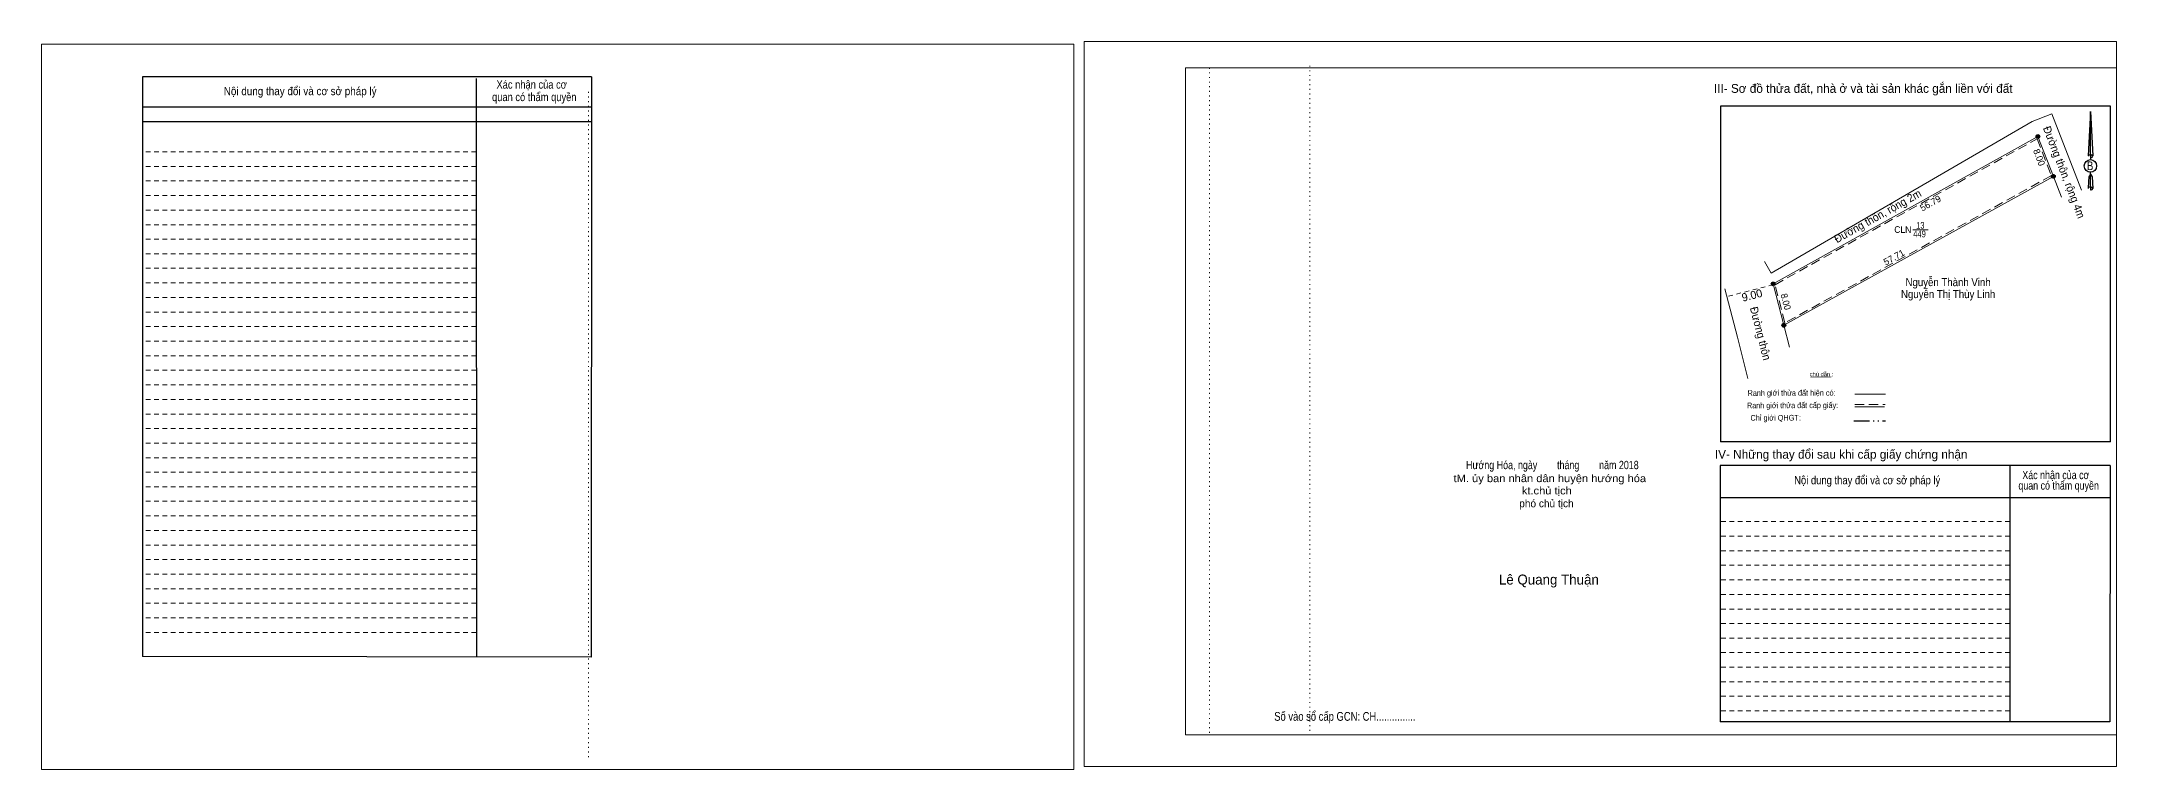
# Model space of a CAD drawing. Header units: metres. Extents: x 547974 to 548723, y 1837731 to 1837934.
# Drawn here: x 548334.3 to 548723.3, y 1837747.2 to 1837883.6 of the extents above; entities that cross this region are included whole.
import ezdxf
from ezdxf.enums import TextEntityAlignment as Align

# ---------------------------------------------------------------- set-up
doc = ezdxf.new("R2010")
doc.units = ezdxf.units.M
doc.header["$LTSCALE"] = 0.58
for name, pattern in [('DASH_DOUBLE_DOT', [9.2, 5, -1.2, 0.3, -1.2, 0.3, -1.2]), ('DOTTED', [1.5, 0.3, -1.2]), ('MEDIUM_DASHED', [4.5, 3, -1.5]), ('SHORT_DASHED', [2.7, 1.5, -1.2])]:
    doc.linetypes.add(name, pattern=pattern)
for name, color, linetype, lineweight in [('18', 7, 'Continuous', 25), ('28', 7, 'SHORT_DASHED', 13), ('3', 7, 'Continuous', 13), ('5', 7, 'DASH_DOUBLE_DOT', 25), ('55', 7, 'Continuous', 13), ('7', 7, 'Continuous', 13), ('8', 7, 'Continuous', 13)]:
    doc.layers.add(name, color=color, linetype=linetype, lineweight=lineweight)

msp = doc.modelspace()

# ---------------------------------------------------------------- hatches: boundary and pattern name
at = {"layer": '8'}
for points in [[(548708.9001, 1837865.77, 1), (548708.1999, 1837865.77, 1)], [(548711.7901, 1837858.31, 1), (548711.0899, 1837858.31, 1)], [(548659.2701, 1837838.16, 1), (548658.5699, 1837838.16, 1)], [(548661.2701, 1837830.41, 1), (548660.5699, 1837830.41, 1)], [(548661.2701, 1837830.41, 1), (548660.5699, 1837830.41, 1)]]:
    msp.add_hatch(color=256, dxfattribs=at).paths.add_polyline_path(points)

# ---------------------------------------------------------------- linework, layer by layer
at = {"layer": '18'}
for p, q in [((548718.38, 1837870.46), (548718.83, 1837862.13)), ((548718.38, 1837870.46), (548718.83, 1837862.13)), ((548718.38, 1837870.46), (548718.83, 1837862.13)), ((548718.02, 1837863.4), (548717.98, 1837862.14)), ((548718.38, 1837862.37), (548718.38, 1837862.07)), ((548718.38, 1837862.07), (548718.38, 1837861.84)), ((548718.38, 1837861.84), (548718.38, 1837861.51)), ((548718.38, 1837861.84), (548718.38, 1837861.51)), ((548718.38, 1837861.84), (548718.38, 1837861.51)), ((548718.83, 1837862.13), (548718.83, 1837862.14)), ((548718.38, 1837858.7), (548718.38, 1837859.06)), ((548718.38, 1837858.7), (548718.38, 1837859.06)), ((548718.38, 1837858.7), (548718.38, 1837859.06)), ((548718.38, 1837858.7), (548718.71, 1837858.24)), ((548718.38, 1837858.7), (548718.71, 1837858.24)), ((548718.38, 1837858.7), (548718.71, 1837858.24)), ((548718.71, 1837858.24), (548718.83, 1837856.06)), ((548718.71, 1837858.24), (548718.83, 1837856.06)), ((548718.71, 1837858.24), (548718.83, 1837856.06)), ((548718.38, 1837856.33), (548718.38, 1837856.02)), ((548718.38, 1837856.02), (548718.38, 1837855.77)), ((548718.83, 1837856.06), (548718.83, 1837856.07))]:
    msp.add_line(p, q, dxfattribs=at)
for points in [[(548718.38, 1837862.37), (548718.38, 1837870.46), (548718.02, 1837863.4)], [(548718.38, 1837856.33), (548718.38, 1837858.7), (548718.11, 1837858.24), (548718.02, 1837857.35), (548717.98, 1837856.07)]]:
    msp.add_lwpolyline(points, dxfattribs=at)
msp.add_ellipse((548718.3947, 1837860.2677), major_axis=(0, 1.1864), ratio=0.983453, dxfattribs=at)
for centre, start_param, end_param in [((548718.3952, 1837862.0959), 1.57079633, 3.07445202), ((548718.3952, 1837862.0959), 0.06714063, 1.57079633), ((548718.3952, 1837862.0959), 4.71238898, 6.28318531), ((548718.3952, 1837856.0406), 2.49106941, 3.07427841), ((548718.3952, 1837856.0406), 1.57079633, 2.49106941), ((548718.3952, 1837856.0406), 0.06714063, 1.57079633), ((548718.3952, 1837856.0406), 4.71238898, 6.28318531)]:
    msp.add_ellipse(centre, major_axis=(0.4277, 0), ratio=0.655448, start_param=start_param, end_param=end_param, dxfattribs=at)
at = {"layer": '28', "linetype": 'Continuous', "lineweight": 25}
for p, q in [((548437.38, 1837876.94), (548353.21, 1837876.94)), ((548415.8, 1837876.65), (548415.84, 1837768.33)), ((548437.38, 1837876.94), (548437.31, 1837768.25)), ((548437.38, 1837871.26), (548353.32, 1837871.26)), ((548437.38, 1837871.26), (548353.32, 1837871.26)), ((548437.38, 1837868.53), (548353.32, 1837868.53)), ((548722.14, 1837808.6), (548649.02, 1837808.6)), ((548703.26, 1837804.15), (548703.3, 1837756.16)), ((548722.07, 1837804.15), (548722.04, 1837756.16)), ((548722.04, 1837798.06), (548648.98, 1837798.06)), ((548437.31, 1837768.25), (548353.21, 1837768.37)), ((548722.04, 1837756.16), (548648.98, 1837756.16))]:
    msp.add_line(p, q, dxfattribs=at)
at = {"layer": '28'}
for p, q in [((548415.8, 1837862.92), (548353.21, 1837862.92)), ((548415.8, 1837860.17), (548353.21, 1837860.17)), ((548415.8, 1837857.47), (548353.21, 1837857.47)), ((548415.8, 1837854.7), (548353.21, 1837854.7)), ((548415.8, 1837851.99), (548353.21, 1837851.99)), ((548415.8, 1837849.25), (548353.21, 1837849.25)), ((548415.8, 1837846.53), (548353.21, 1837846.53)), ((548415.8, 1837843.81), (548353.21, 1837843.81)), ((548415.8, 1837841.08), (548353.21, 1837841.08)), ((548415.8, 1837838.35), (548353.21, 1837838.35)), ((548415.8, 1837835.63), (548353.21, 1837835.63)), ((548415.8, 1837832.89), (548353.21, 1837832.89)), ((548415.8, 1837830.19), (548353.21, 1837830.19)), ((548415.8, 1837827.46), (548353.21, 1837827.46)), ((548415.8, 1837824.71), (548353.21, 1837824.71)), ((548415.8, 1837822.01), (548353.21, 1837822.01)), ((548415.8, 1837819.25), (548353.21, 1837819.25)), ((548415.8, 1837816.53), (548353.21, 1837816.53)), ((548415.8, 1837813.79), (548353.21, 1837813.79)), ((548415.8, 1837811.07), (548353.21, 1837811.07)), ((548415.8, 1837808.33), (548353.21, 1837808.33)), ((548415.8, 1837805.61), (548353.21, 1837805.61)), ((548415.8, 1837802.89), (548353.21, 1837802.89)), ((548415.8, 1837800.15), (548353.21, 1837800.15)), ((548415.8, 1837797.45), (548353.21, 1837797.45)), ((548415.8, 1837794.69), (548353.21, 1837794.69)), ((548415.8, 1837792), (548353.21, 1837792)), ((548703.29, 1837793.65), (548648.98, 1837793.65)), ((548415.8, 1837789.24), (548353.21, 1837789.24)), ((548703.29, 1837790.91), (548648.98, 1837790.91)), ((548703.29, 1837788.17), (548648.98, 1837788.17)), ((548415.8, 1837786.53), (548353.21, 1837786.53)), ((548415.8, 1837783.79), (548353.21, 1837783.79)), ((548703.29, 1837785.46), (548648.98, 1837785.46)), ((548415.8, 1837781.05), (548353.21, 1837781.05)), ((548703.29, 1837782.73), (548648.98, 1837782.73)), ((548703.29, 1837779.99), (548648.98, 1837779.99)), ((548415.8, 1837778.33), (548353.21, 1837778.33)), ((548415.8, 1837775.6), (548353.21, 1837775.6)), ((548703.29, 1837777.24), (548648.98, 1837777.24)), ((548415.8, 1837772.86), (548353.21, 1837772.86)), ((548703.3, 1837774.53), (548648.98, 1837774.53)), ((548703.3, 1837771.82), (548648.98, 1837771.82)), ((548703.3, 1837769.09), (548648.98, 1837769.09)), ((548703.3, 1837766.36), (548648.98, 1837766.36)), ((548703.3, 1837763.62), (548648.98, 1837763.62)), ((548703.3, 1837760.91), (548648.98, 1837760.91)), ((548703.3, 1837758.19), (548648.98, 1837758.19))]:
    msp.add_line(p, q, dxfattribs=at)
at = {"layer": '28', "linetype": 'Continuous', "lineweight": 25}
for points in [[(548437.38, 1837876.94), (548353.21, 1837876.94), (548353.21, 1837768.37)], [(548722.14, 1837808.6), (548722.14, 1837871.43), (548649.02, 1837871.43), (548649.02, 1837808.6)], [(548722.07, 1837804.15), (548648.98, 1837804.15), (548648.98, 1837756.16)]]:
    msp.add_lwpolyline(points, dxfattribs=at)
at = {"layer": '3'}
for p, q in [((548548.72, 1837878.65), (548723.28, 1837878.65)), ((548548.72, 1837753.7), (548548.72, 1837878.65)), ((548723.28, 1837878.65), (548723.28, 1837752.65)), ((548548.72, 1837753.7), (548723.28, 1837753.7))]:
    msp.add_line(p, q, dxfattribs=at)
at = {"layer": '3', "linetype": 'DOTTED'}
for p, q in [((548553.24, 1837878.65), (548553.24, 1837753.7)), ((548572.08, 1837879.03), (548572.08, 1837754.06)), ((548436.83, 1837874.11), (548436.83, 1837749.16))]:
    msp.add_line(p, q, dxfattribs=at)
at = {"layer": '3'}
for points in [[(548334.29, 1837747.21), (548527.82, 1837747.21), (548527.82, 1837883.05), (548334.29, 1837883.05)], [(548334.29, 1837883.05), (548527.82, 1837883.05), (548527.82, 1837747.21), (548334.29, 1837747.21)], [(548334.29, 1837747.21), (548527.82, 1837747.21), (548527.82, 1837883.05), (548334.29, 1837883.05)], [(548529.74, 1837747.77), (548723.28, 1837747.77), (548723.28, 1837883.56), (548529.74, 1837883.56)]]:
    msp.add_lwpolyline(points, close=True, dxfattribs=at)
msp.add_lwpolyline([(548555.78, 1837878.65), (548723.28, 1837878.65), (548723.28, 1837753.7), (548555.78, 1837753.7)], dxfattribs=at)
at = {"layer": '5'}
msp.add_line((548674.07, 1837812.52), (548679.96, 1837812.52), dxfattribs=at)
at = {"layer": '55'}
for p, q in [((548674.2, 1837817.48), (548679.96, 1837817.48)), ((548674.25, 1837815.16), (548679.77, 1837815.16)), ((548674.25, 1837815.16), (548679.77, 1837815.16))]:
    msp.add_line(p, q, dxfattribs=at)
at = {"layer": '55', "linetype": 'MEDIUM_DASHED'}
msp.add_line((548674.24, 1837815.56), (548679.89, 1837815.56), dxfattribs=at)
at = {"layer": '7'}
msp.add_line((548665.97, 1837820.71), (548669.77, 1837820.77), dxfattribs=at)
at = {"layer": '8'}
for p, q in [((548707.47, 1837868.57), (548711.18, 1837870.01)), ((548711.18, 1837870.01), (548716.74, 1837855.71)), ((548658.54, 1837840.16), (548707.47, 1837868.57)), ((548711.44, 1837858.31), (548712.96, 1837854.39)), ((548685.11, 1837848.29), (548688, 1837848.29)), ((548657.3, 1837842.35), (548658.54, 1837840.16)), ((548660.92, 1837830.41), (548661.96, 1837826.34))]:
    msp.add_line(p, q, dxfattribs=at)
at = {"layer": '8', "linetype": 'SHORT_DASHED'}
msp.add_line((548658.95, 1837838.03), (548650.25, 1837835.79), dxfattribs=at)
at = {"layer": '8'}
for points in [[(548660.92, 1837830.41), (548658.92, 1837838.16), (548708.55, 1837865.77), (548711.44, 1837858.31)], [(548708.55, 1837865.77), (548711.44, 1837858.31), (548660.92, 1837830.41), (548658.92, 1837838.16)]]:
    msp.add_lwpolyline(points, close=True, dxfattribs=at)
at = {"layer": '8', "linetype": 'MEDIUM_DASHED'}
msp.add_lwpolyline([(548661.11, 1837830.86), (548659.27, 1837838.01), (548708.39, 1837865.34), (548711.07, 1837858.45)], close=True, dxfattribs=at)
at = {"layer": '8'}
msp.add_lwpolyline([(548649.88, 1837837.21), (548652.21, 1837828.16), (548654.19, 1837820.45)], dxfattribs=at)
at = {"layer": '8', "lineweight": 25}
for centre in [(548708.55, 1837865.77), (548711.44, 1837858.31), (548658.92, 1837838.16), (548660.92, 1837830.41), (548660.92, 1837830.41)]:
    msp.add_circle(centre, 0.3501, dxfattribs=at)

# ---------------------------------------------------------------- texts
at = {"layer": '18'}
for s, height, width, p in [('B', 1.629, 0.85, (548718.325, 1837859.47)), ('Hướng Hóa, ngày        tháng        năm 2018', 1.56, 0.8, (548617.53, 1837803.46)), ('tM. ủy ban nhân dân huyện hướng hóa', 1.415, 1.1, (548617.05, 1837801.03)), ('kt.chủ tịch', 1.415, 1.1, (548616.48, 1837798.73)), ('Số vào sổ cấp GCN: CH...............', 1.65, 0.8, (548578.625, 1837756.33))]:
    msp.add_text(s, height=height, dxfattribs=dict(at, width=width)).set_placement(p, align=Align.CENTER)
for s, height, p in [('phó chủ tịch', 1.415, (548616.415, 1837796.33)), ('Lê Quang Thuận', 1.867, (548616.87, 1837781.85))]:
    msp.add_text(s, height=height, dxfattribs=at).set_placement(p, align=Align.CENTER)
at = {"layer": '28'}
for s, height, width, p in [('Nội dung thay đổi và cơ sở pháp lý', 1.537, 0.9, (548382.785, 1837873.51)), ('Nội dung thay đổi và cơ sở pháp lý', 1.537, 0.9, (548382.785, 1837873.51)), (' quan có thẩm quyền', 1.537, 0.85, (548426.425, 1837872.4)), (' quan có thẩm quyền', 1.537, 0.85, (548426.425, 1837872.4)), ('Xác nhận của cơ', 1.537, 0.85, (548426.18, 1837874.74)), ('Xác nhận của cơ', 1.537, 0.85, (548426.18, 1837874.74)), ('Xác nhận của cơ', 1.556, 0.8, (548711.91, 1837801.59)), ('Nội dung thay đổi và cơ sở pháp lý', 1.556, 0.85, (548676.545, 1837800.63)), (' quan có thẩm quyền', 1.556, 0.8, (548712.2, 1837799.62))]:
    msp.add_text(s, height=height, dxfattribs=dict(at, width=width)).set_placement(p, align=Align.CENTER)
for s, p in [('III- Sơ đồ thửa đất, nhà ở và tài sản khác gắn liền với đất', (548675.805, 1837873.95)), ('IV- Những thay đổi sau khi cấp giấy chứng nhận', (548671.67, 1837805.42))]:
    msp.add_text(s, height=1.65, dxfattribs=at).set_placement(p, align=Align.CENTER)
at = {"layer": '55'}
for s, height, width, p in [('Ranh giới thửa đất hiện có:', 1.065, 0.8, (548662.3687, 1837817.2065)), ('Ranh giới thửa đất cấp giấy:', 1.06, 0.8, (548662.5537, 1837814.8871)), ('Chỉ giới QHGT:', 1.06, 0.85, (548659.3937, 1837812.5598))]:
    msp.add_text(s, height=height, rotation=0.135, dxfattribs=dict(at, width=width)).set_placement(p, align=Align.CENTER)
at = {"layer": '7'}
msp.add_text('chú dẫn :', height=0.7841, rotation=359.974, dxfattribs=at).set_placement((548667.9848, 1837820.8589), align=Align.CENTER)
at = {"layer": '8', "width": 0.95}
for s, rotation, p in [('Đường thôn, rộng 4m', 291.176, (548709.46, 1837867.35)), ('Đường thôn, rộng 2m', 29.088, (548670.87, 1837845.76)), ('Đường thôn', 284.438, (548654.53, 1837833.66))]:
    msp.add_text(s, height=1.5, rotation=rotation, dxfattribs=at).set_placement(p)
at = {"layer": '8'}
for s, rotation, p in [('8.00', 291.176, (548708.1944, 1837861.6358)), ('56.79', 29.088, (548688.7112, 1837852.7265)), ('57.71', 28.91, (548681.8679, 1837842.5994))]:
    msp.add_text(s, height=1.25, rotation=rotation, dxfattribs=at).set_placement(p, align=Align.CENTER)
for s, height, width, p in [('13', 1.25, 0.8, (548686.51, 1837848.51)), ('CLN', 1.25, 0.95, (548683.215, 1837847.72)), ('449', 1.25, 0.85, (548686.36, 1837846.89)), ('Nguyễn Thành Vinh', 1.5, 0.9, (548691.71, 1837837.74)), ('Nguyễn Thị Thùy Linh', 1.5, 0.9, (548691.715, 1837835.5))]:
    msp.add_text(s, height=height, dxfattribs=dict(at, width=width)).set_placement(p, align=Align.CENTER)
msp.add_text('9.00', height=1.5, rotation=14.47, dxfattribs=at).set_placement((548653.24, 1837834.82))
at = {"layer": '8', "width": 0.95}
msp.add_text('8.00', height=1.25, rotation=284.47, dxfattribs=at).set_placement((548660.6807, 1837834.6762), align=Align.CENTER)

doc.saveas('drawing.dxf')
